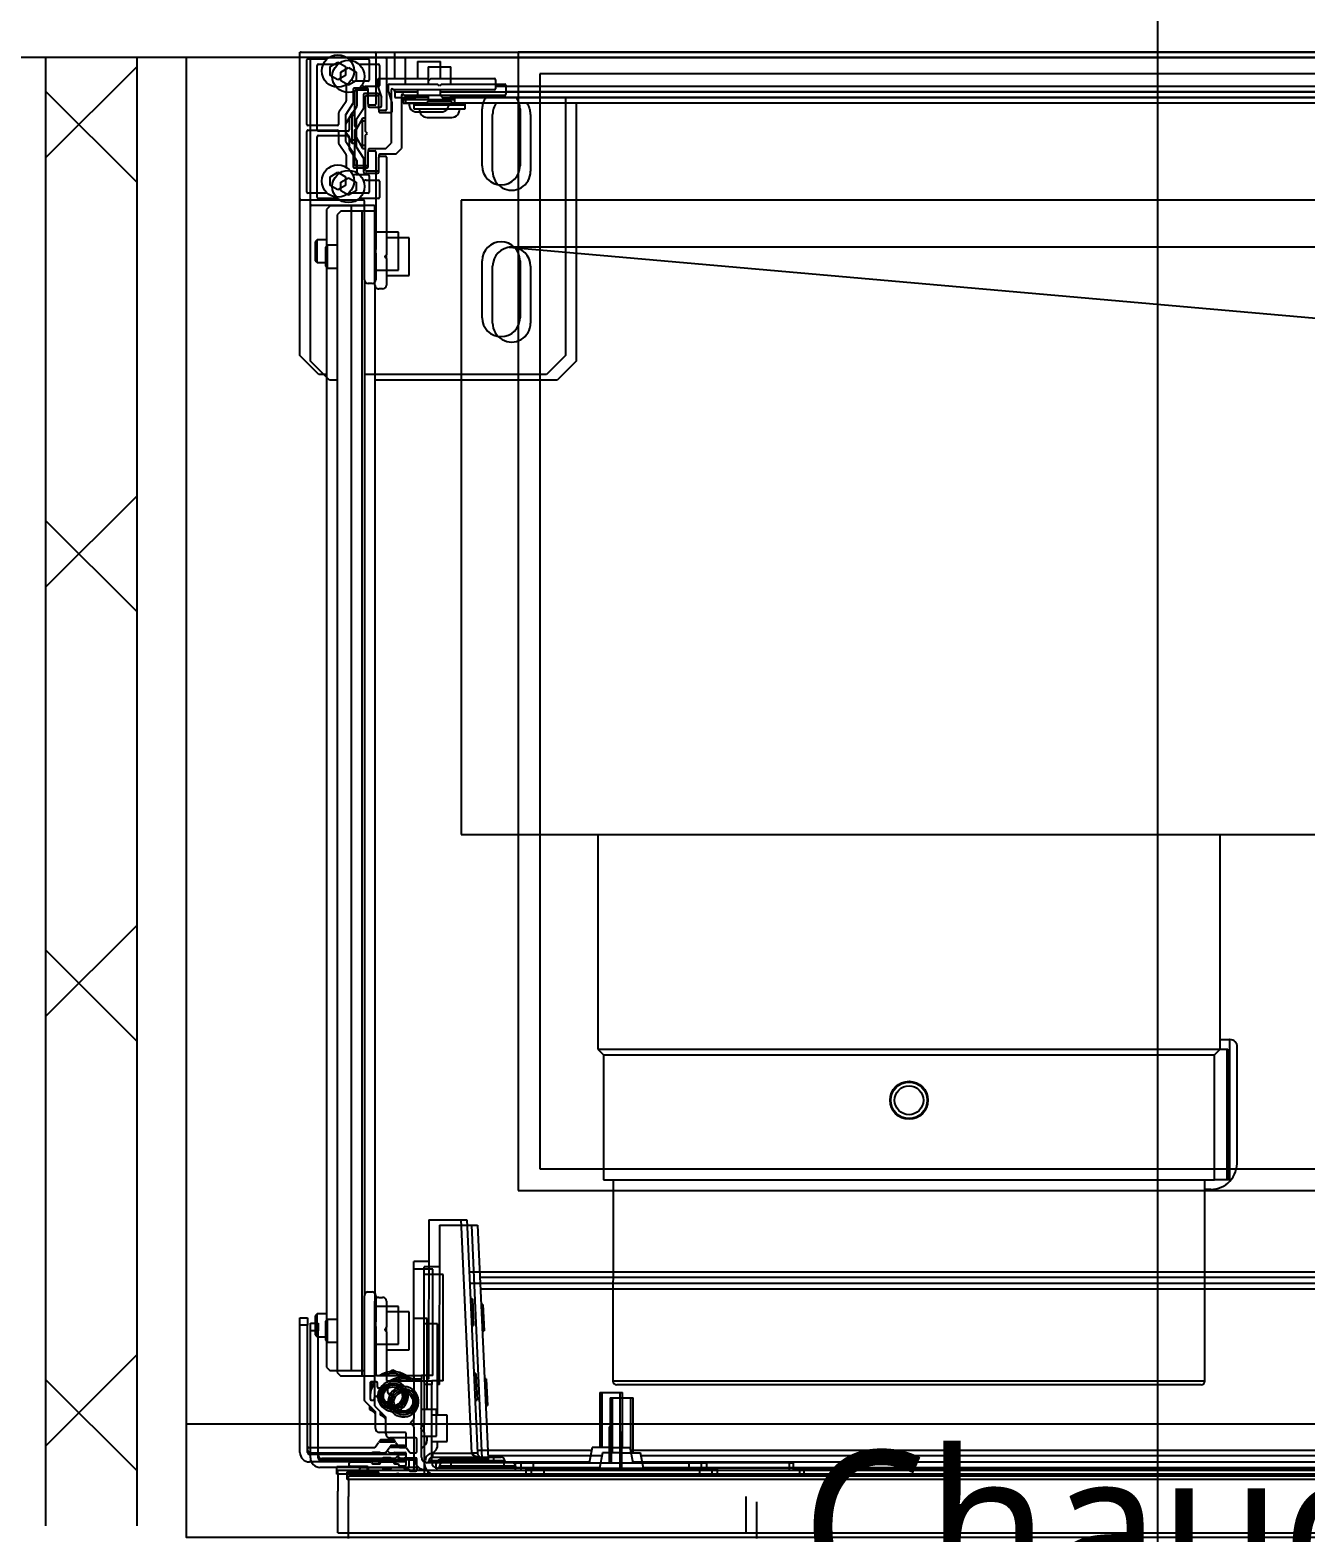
# Model space of a CAD drawing. Header units: millimetres. Extents: x 522027 to 600964, y -380282 to -298602.
# Drawn here: x 567288.4 to 567624.6, y -345042.5 to -344646.5 of the extents above; entities that cross this region are included whole.
import ezdxf

# ---------------------------------------------------------------- set-up
doc = ezdxf.new("R2010")
doc.units = ezdxf.units.MM
doc.layers.add('prlm-CHAUFF', color=4, linetype='Continuous')
doc.layers.add('prlm-MOD', color=64, linetype='Continuous')
doc.layers.add('prlm-VMC', color=82, linetype='Continuous', lineweight=25)
doc.styles.add('prlm-chauff', font='trebucbi.ttf', dxfattribs={"height": 18})

# ---------------------------------------------------------------- blocks, each defined once
blk = doc.blocks.new('C 90.MTI900_Alu_390')
at = {"layer": 'prlm-MOD', "color": 1, "linetype": 'Continuous'}
for p, q in [((-4.475, 0), (-4.472, 0)), ((-4.475, -0.003), (-4.475, 0)), ((-4.472, 0), (-4.278, 0)), ((-4.278, 0), (-4.225, 0)), ((-4.225, 0), (4.225, 0)), ((-4.225, -0.07), (-4.225, 0)), ((-4.475, -0.387), (-4.475, -0.003)), ((-4.457, -0.191), (-4.457, -0.021)), ((-4.454, -0.018), (-4.4033, -0.018)), ((-4.395, -0.0385), (-4.375, -0.0269)), ((-4.395, -0.0615), (-4.395, -0.0385)), ((-4.375, -0.0269), (-4.355, -0.0385)), ((-4.355, -0.0385), (-4.355, -0.0615)), ((-4.3467, -0.018), (-4.296, -0.018)), ((-4.293, -0.021), (-4.293, -0.074)), ((-4.275, -0.003), (-4.275, -0.137)), ((-4.165, -0.025), (-4.105, -0.025)), ((-4.165, -0.025), (-4.165, -0.07)), ((-4.105, -0.07), (-4.105, -0.025)), ((-4.375, -0.0731), (-4.395, -0.0615)), ((-4.355, -0.0615), (-4.375, -0.0731)), ((-4.296, -0.077), (-4.3306, -0.077)), ((-4.27, -0.073), (-4.27, -0.0895)), ((-4.267, -0.07), (-4.14, -0.07)), ((-4.135, -0.075), (-4.14, -0.07)), ((-4.13, -0.07), (-4.135, -0.075)), ((-4.13, -0.07), (-3.963, -0.07)), ((-3.96, -0.073), (-3.96, -0.097)), ((-4.353, -0.0864), (-4.353, -0.1286)), ((-4.335, -0.098), (-4.335, -0.1341)), ((-4.298, -0.095), (-4.332, -0.095)), ((-4.33, -0.195), (-4.33, -0.103)), ((-4.327, -0.1), (-4.298, -0.1)), ((-4.295, -0.137), (-4.295, -0.098)), ((-4.2698, -0.0905), (-4.2602, -0.1195)), ((-4.235, -0.1), (-4.235, -0.24)), ((-3.963, -0.1), (-4.229, -0.1)), ((-4.225, -0.105), (-4.225, -0.1)), ((-4.225, -0.105), (-4.165, -0.105)), ((-4.225, -0.105), (-4.225, -0.12)), ((-4.165, -0.115), (-4.175, -0.125)), ((-4.165, -0.1), (-4.165, -0.115)), ((-4.105, -0.115), (-4.165, -0.115)), ((-4.105, -0.115), (-4.105, -0.1)), ((-4.105, -0.105), (4.105, -0.105)), ((-4.095, -0.125), (-4.105, -0.115)), ((-3.96, -0.09), (3.96, -0.09)), ((-4.3535, -0.1303), (-4.3725, -0.1588)), ((-4.3355, -0.1358), (-4.3545, -0.1642)), ((-4.295, -0.137), (-4.295, -0.142)), ((-4.278, -0.14), (-4.292, -0.14)), ((-4.292, -0.145), (-4.263, -0.145)), ((-4.26, -0.142), (-4.26, -0.1205)), ((-4.225, -0.12), (-4.17, -0.12)), ((-4.203, -0.12), (-4.203, -0.125)), ((-4.203, -0.125), (-4.067, -0.125)), ((-4.203, -0.125), (-4.203, -0.135)), ((-4.203, -0.135), (-4.067, -0.135)), ((-4.1675, -0.158), (-4.1025, -0.158)), ((-4.1, -0.12), (4.1, -0.12)), ((-4.067, -0.125), (-4.067, -0.12)), ((-4.067, -0.135), (-4.067, -0.125)), ((-3.995, -0.3), (-3.995, -0.15)), ((-3.895, -0.15), (-3.895, -0.3)), ((-3.775, -0.12), (-3.775, -0.8)), ((-4.376, -0.194), (-4.454, -0.194)), ((-4.373, -0.1605), (-4.373, -0.191)), ((-4.3377, -0.16), (-4.355, -0.19)), ((-4.355, -0.1659), (-4.355, -0.2341)), ((-4.33, -0.1677), (-4.3421, -0.1677)), ((-4.3377, -0.24), (-4.3377, -0.16)), ((-4.33, -0.16), (-4.3377, -0.16)), ((-4.325, -0.2), (-4.33, -0.195)), ((-4.457, -0.369), (-4.457, -0.209)), ((-4.454, -0.206), (-4.376, -0.206)), ((-4.373, -0.209), (-4.373, -0.2404)), ((-4.355, -0.21), (-4.3377, -0.24)), ((-4.3545, -0.2358), (-4.335, -0.265)), ((-4.33, -0.2323), (-4.3421, -0.2323)), ((-4.33, -0.205), (-4.325, -0.2)), ((-4.33, -0.297), (-4.33, -0.205)), ((-4.373, -0.2404), (-4.3535, -0.2697)), ((-4.353, -0.2714), (-4.353, -0.3036)), ((-4.3377, -0.24), (-4.33, -0.24)), ((-4.335, -0.265), (-4.335, -0.302)), ((-4.295, -0.258), (-4.295, -0.263)), ((-4.295, -0.302), (-4.295, -0.263)), ((-4.25, -0.255), (-4.292, -0.255)), ((-4.292, -0.26), (-4.278, -0.26)), ((-4.275, -0.263), (-4.275, -0.52)), ((-4.25, -0.255), (-4.235, -0.24)), ((-4.332, -0.305), (-4.298, -0.305)), ((-4.298, -0.3), (-4.327, -0.3)), ((-4.395, -0.3285), (-4.375, -0.3169)), ((-4.395, -0.3515), (-4.395, -0.3285)), ((-4.375, -0.3631), (-4.395, -0.3515)), ((-4.375, -0.3169), (-4.355, -0.3285)), ((-4.355, -0.3515), (-4.375, -0.3631)), ((-4.355, -0.3285), (-4.355, -0.3515)), ((-4.328, -0.323), (-4.296, -0.323)), ((-4.293, -0.326), (-4.293, -0.369)), ((-4.475, -0.8), (-4.475, -0.387)), ((-4.308, -0.39), (-4.472, -0.39)), ((-4.4033, -0.372), (-4.454, -0.372)), ((-4.296, -0.372), (-4.3467, -0.372)), ((-4.305, -0.6), (-4.305, -0.393)), ((-4.395, -0.405), (-4.405, -0.415)), ((-4.405, -0.415), (-4.405, -3.465)), ((-4.34, -0.405), (-4.395, -0.405)), ((-4.305, -0.405), (-4.34, -0.405)), ((-4.34, -0.405), (-4.34, -3.475)), ((-4.215, -0.475), (-4.275, -0.475)), ((-4.215, -0.575), (-4.215, -0.475)), ((-4.43, -0.495), (-4.435, -0.5)), ((-4.435, -0.5), (-4.435, -0.55)), ((-4.43, -0.555), (-4.43, -0.495)), ((-4.405, -0.495), (-4.43, -0.495)), ((-4.435, -0.55), (-4.43, -0.555)), ((-4.275, -0.52), (-4.2779, -0.5229)), ((-4.2779, -0.5271), (-4.275, -0.53)), ((-4.275, -0.53), (-4.275, -0.52)), ((-4.275, -0.53), (-4.275, -0.6)), ((-3.995, -0.7), (-3.995, -0.55)), ((-3.895, -0.55), (-3.895, -0.7)), ((-4.43, -0.555), (-4.405, -0.555)), ((-4.275, -0.575), (-4.215, -0.575)), ((-4.305, -0.6), (-4.305, -3.277)), ((-4.285, -0.61), (-4.295, -0.61)), ((-4.425, -0.85), (-4.475, -0.8)), ((-3.775, -0.8), (-3.825, -0.85)), ((-4.405, -0.85), (-4.425, -0.85)), ((-3.825, -0.85), (-4.305, -0.85)), ((-4.1351, -3.077), (-4.136, -3.497)), ((-4.1351, -3.077), (-4.05, -3.077)), ((-4.0221, -3.692), (-4.05, -3.077)), ((-4.05, -3.077), (-4.035, -3.077)), ((-4.035, -3.077), (-4.0071, -3.6913)), ((-4.175, -3.207), (-4.175, -3.187)), ((-4.1353, -3.187), (-4.175, -3.187)), ((-4.175, -3.337), (-4.175, -3.207)), ((-4.125, -3.207), (-4.175, -3.207)), ((-4.125, -3.487), (-4.125, -3.207)), ((-0.2775, -3.215), (-4.0287, -3.215)), ((-0.2775, -3.245), (-4.0274, -3.245)), ((-4.305, -3.5528), (-4.305, -3.277)), ((-4.295, -3.267), (-4.285, -3.267)), ((-4.275, -3.277), (-4.275, -3.3458)), ((-4.0205, -3.2854), (-4.0255, -3.2857)), ((-4.0205, -3.2854), (-4.0173, -3.3556)), ((-4.43, -3.325), (-4.435, -3.33)), ((-4.43, -3.385), (-4.43, -3.325)), ((-4.405, -3.325), (-4.43, -3.325)), ((-4.215, -3.305), (-4.275, -3.305)), ((-4.215, -3.405), (-4.215, -3.305)), ((-4.475, -3.355), (-4.475, -3.335)), ((-4.475, -3.335), (-4.455, -3.335)), ((-4.475, -3.69), (-4.475, -3.355)), ((-4.455, -3.355), (-4.475, -3.355)), ((-4.455, -3.335), (-4.455, -3.355)), ((-4.455, -3.69), (-4.455, -3.355)), ((-4.435, -3.33), (-4.435, -3.38)), ((-4.2759, -3.3479), (-4.2779, -3.3499)), ((-4.2779, -3.3541), (-4.2759, -3.3561)), ((-4.275, -3.3582), (-4.275, -3.3458)), ((-4.275, -3.3582), (-4.275, -3.484)), ((-4.175, -3.487), (-4.175, -3.337)), ((-4.14, -3.337), (-4.175, -3.337)), ((-4.14, -3.487), (-4.14, -3.337)), ((-4.0223, -3.3558), (-4.0173, -3.3556)), ((-4.435, -3.38), (-4.43, -3.385)), ((-4.43, -3.385), (-4.405, -3.385)), ((-4.275, -3.405), (-4.215, -3.405)), ((-4.405, -3.465), (-4.395, -3.475)), ((-4.34, -3.475), (-4.395, -3.475)), ((-4.305, -3.475), (-4.34, -3.475)), ((-4.24, -3.4778), (-4.23, -3.472)), ((-4.23, -3.472), (-4.22, -3.4778)), ((-4.0116, -3.4816), (-4.0166, -3.4819)), ((-4.0116, -3.4816), (-4.0084, -3.5518)), ((-4.29, -3.5066), (-4.2854, -3.504)), ((-4.29, -3.507), (-4.29, -3.549)), ((-4.274, -3.504), (-4.287, -3.504)), ((-4.272, -3.487), (-4.178, -3.487)), ((-4.271, -3.518), (-4.271, -3.507)), ((-4.2657, -3.521), (-4.268, -3.521)), ((-4.195, -3.5614), (-4.195, -3.5226)), ((-4.175, -3.49), (-4.175, -3.487)), ((-4.175, -3.487), (-4.155, -3.487)), ((-4.175, -3.49), (-4.175, -3.6008)), ((-4.155, -3.497), (-4.175, -3.497)), ((-4.14, -3.487), (-4.155, -3.487)), ((-4.155, -3.487), (-4.155, -3.497)), ((-4.155, -3.702), (-4.155, -3.497)), ((-4.125, -3.487), (-4.14, -3.487)), ((-4.14, -3.577), (-4.14, -3.487)), ((-4.136, -3.497), (-4.14, -3.4972)), ((-4.2769, -3.5821), (-4.3041, -3.5549)), ((-4.287, -3.552), (-4.282, -3.552)), ((-4.279, -3.549), (-4.279, -3.545)), ((-4.276, -3.542), (-4.2729, -3.542)), ((-4.0134, -3.552), (-4.0084, -3.5518)), ((-3.685, -3.532), (-3.625, -3.532)), ((-3.685, -3.532), (-3.685, -3.677)), ((-3.6789, -3.677), (-3.6789, -3.532)), ((-3.6311, -3.677), (-3.6311, -3.532)), ((-3.625, -3.677), (-3.625, -3.532)), ((-4.2906, -3.577), (-4.2906, -3.5684)), ((-4.2806, -3.5828), (-4.2906, -3.577)), ((-4.276, -3.627), (-4.276, -3.5842)), ((-4.1759, -3.6029), (-4.1829, -3.6099)), ((-4.175, -3.6232), (-4.175, -3.6008)), ((-4.115, -3.577), (-4.155, -3.577)), ((-4.115, -3.647), (-4.115, -3.577)), ((-4.198, -3.637), (-4.266, -3.637)), ((-4.195, -3.674), (-4.195, -3.64)), ((-4.1829, -3.6141), (-4.1759, -3.6211)), ((-4.175, -3.6232), (-4.175, -3.734)), ((-3.66, -3.6225), (-3.655, -3.6225)), ((-3.66, -3.6225), (-3.66, -3.6361)), ((-3.66, -3.6361), (-3.655, -3.6361)), ((-3.66, -3.6361), (-3.66, -3.717)), ((-3.655, -3.6225), (-3.655, -3.6361)), ((-3.655, -3.6361), (-3.655, -3.717)), ((-4.455, -3.682), (-4.455, -3.68)), ((-4.452, -3.677), (-4.2791, -3.677)), ((-4.2766, -3.6757), (-4.2679, -3.6633)), ((-4.2654, -3.662), (-4.2246, -3.662)), ((-4.263, -3.657), (-4.265, -3.659)), ((-4.225, -3.659), (-4.265, -3.659)), ((-4.265, -3.659), (-4.265, -3.662)), ((-4.227, -3.657), (-4.263, -3.657)), ((-4.2607, -3.657), (-4.2607, -3.662)), ((-4.2293, -3.657), (-4.2293, -3.662)), ((-4.225, -3.659), (-4.227, -3.657)), ((-4.225, -3.662), (-4.225, -3.659)), ((-4.2221, -3.6633), (-4.2134, -3.6757)), ((-4.2109, -3.677), (-4.198, -3.677)), ((-4.155, -3.647), (-4.115, -3.647)), ((-4.14, -3.6567), (-4.14, -3.647)), ((-3.705, -3.677), (-3.713, -3.717)), ((-3.66, -3.677), (-3.705, -3.677)), ((-3.655, -3.677), (-3.605, -3.677)), ((-3.597, -3.717), (-3.605, -3.677)), ((-4.215, -3.695), (-4.45, -3.695)), ((-4.215, -3.715), (-4.45, -3.715)), ((-4.2855, -3.692), (-4.445, -3.692)), ((-4.345, -3.724), (-4.345, -3.718)), ((-4.342, -3.715), (-4.2885, -3.715)), ((-4.2653, -3.69), (-4.2827, -3.69)), ((-4.2826, -3.72), (-4.2654, -3.72)), ((-4.2651, -3.7161), (-4.269, -3.72)), ((-4.2618, -3.7161), (-4.2651, -3.7161)), ((-4.265, -3.69), (-4.265, -3.695)), ((-4.2521, -3.692), (-4.2625, -3.692)), ((-4.2607, -3.69), (-4.2607, -3.695)), ((-4.2595, -3.715), (-4.231, -3.715)), ((-4.2471, -3.6871), (-4.2521, -3.692)), ((-4.2379, -3.692), (-4.2429, -3.6871)), ((-4.228, -3.692), (-4.2379, -3.692)), ((-4.2293, -3.69), (-4.2293, -3.695)), ((-4.2249, -3.7161), (-4.2287, -3.7161)), ((-4.2252, -3.69), (-4.198, -3.69)), ((-4.2251, -3.72), (-4.215, -3.72)), ((-4.225, -3.695), (-4.225, -3.69)), ((-4.221, -3.72), (-4.2249, -3.7161)), ((-4.215, -3.715), (-4.215, -3.695)), ((-4.215, -3.695), (-4.195, -3.695)), ((-4.195, -3.715), (-4.215, -3.715)), ((-4.215, -3.72), (-4.215, -3.722)), ((-4.195, -3.722), (-4.195, -3.693)), ((-3.9067, -3.717), (-4.14, -3.717)), ((-4.135, -3.717), (-4.135, -3.712)), ((-4.105, -3.712), (-4.135, -3.712)), ((-4.125, -3.692), (-4.0221, -3.692)), ((-4.125, -3.702), (-4.125, -3.692)), ((-4.125, -3.702), (-4.105, -3.702)), ((-4.105, -3.702), (-3.965, -3.702)), ((-4.105, -3.702), (-4.105, -3.712)), ((-4.105, -3.712), (-4.105, -3.717)), ((-3.965, -3.712), (-4.105, -3.712)), ((-4.0071, -3.6913), (-4.0221, -3.692)), ((-4.022, -3.6925), (-4.0221, -3.692)), ((-3.7066, -3.685), (-4.0074, -3.685)), ((-4.0071, -3.6913), (-4.007, -3.6925)), ((-3.965, -3.702), (-3.945, -3.702)), ((-3.965, -3.702), (-3.965, -3.712)), ((-3.965, -3.717), (-3.965, -3.712)), ((-3.935, -3.712), (-3.965, -3.712)), ((-3.935, -3.712), (-3.935, -3.717)), ((-3.935, -3.715), (-3.7126, -3.715)), ((-3.9067, -3.737), (-3.9067, -3.717)), ((-3.9067, -3.717), (-3.8932, -3.717)), ((-3.8932, -3.717), (-3.86, -3.717)), ((-3.8932, -3.717), (-3.8932, -3.737)), ((-3.86, -3.717), (-3.45, -3.717)), ((-3.86, -3.717), (-3.86, -3.737)), ((-0.26, -3.685), (-3.6034, -3.685)), ((-3.5974, -3.715), (-0.25, -3.715)), ((-3.45, -3.717), (-3.45, -3.737)), ((-3.45, -3.717), (-3.4168, -3.717)), ((-3.4168, -3.737), (-3.4168, -3.717)), ((-3.4168, -3.717), (-3.4033, -3.717)), ((-3.185, -3.717), (-3.4033, -3.717)), ((-3.4033, -3.717), (-3.4033, -3.737)), ((-3.185, -3.717), (-3.175, -3.717)), ((-3.185, -3.737), (-3.185, -3.717)), ((-3.175, -3.717), (-3.175, -3.737)), ((-4.378, -3.747), (-4.378, -3.727)), ((-4.378, -3.727), (-4.298, -3.727)), ((-4.375, -3.747), (-4.378, -3.747)), ((-4.375, -3.737), (4.375, -3.737)), ((-4.375, -3.747), (-4.375, -3.737)), ((4.375, -3.747), (-4.375, -3.747)), ((-4.375, -3.747), (-4.375, -3.792)), ((-4.298, -3.727), (-4.342, -3.727)), ((-4.298, -3.727), (-4.298, -3.737)), ((-4.295, -3.734), (-4.295, -3.73)), ((-4.2471, -3.7321), (-4.2521, -3.737)), ((-4.2414, -3.7335), (-4.2486, -3.7335)), ((-4.2379, -3.737), (-4.2429, -3.7321)), ((-4.212, -3.725), (-4.198, -3.725)), ((-4.175, -3.737), (-4.175, -3.734)), ((-4.165, -3.737), (-4.165, -3.7265)), ((-3.175, -3.735), (-0.2433, -3.735)), ((-4.375, -3.902), (-4.375, -3.792))]:
    blk.add_line(p, q, dxfattribs=at)
at = {"layer": 'prlm-MOD', "color": 1, "ltscale": 50}
blk.add_lwpolyline([(-3.3, -3.8058), (-3.3, -3.902)], dxfattribs=at)
at = {"layer": 'prlm-MOD', "color": 1, "linetype": 'Continuous'}
for centre, radius in [((-4.375, -0.05), 0.0425), ((-4.375, -0.34), 0.0425), ((-4.23, -3.542), 0.035), ((-4.23, -3.542), 0.03), ((-4.23, -3.542), 0.025)]:
    blk.add_circle(centre, radius, dxfattribs=at)
for centre, radius, start, end in [((-4.472, -0.003), 0.003, 90, 180), ((-4.278, -0.003), 0.003, 0, 90), ((-4.454, -0.021), 0.003, 90, 180), ((-4.4033, -0.021), 0.003, 84.5182, 90), ((-4.3467, -0.021), 0.003, 90, 95.4817), ((-4.296, -0.021), 0.003, 0, 90), ((-4.3306, -0.067), 0.01, 213.6525, 270), ((-4.296, -0.074), 0.003, 270, 0), ((-4.267, -0.073), 0.003, 90, 180), ((-3.963, -0.073), 0.003, 0, 90), ((-4.332, -0.098), 0.003, 90, 180), ((-4.327, -0.103), 0.003, 90, 180), ((-4.298, -0.098), 0.003, 0, 90), ((-4.298, -0.103), 0.003, 0, 90), ((-4.267, -0.0895), 0.003, 180, 198.4349), ((-4.232, -0.1), 0.003, 0, 180), ((-3.963, -0.097), 0.003, 270, 0), ((-4.356, -0.1286), 0.003, 326.3099, 0), ((-4.338, -0.1341), 0.003, 326.3099, 0), ((-4.292, -0.137), 0.003, 180, 270), ((-4.292, -0.142), 0.003, 180, 270), ((-4.278, -0.137), 0.003, 270, 0), ((-4.263, -0.142), 0.003, 270, 0), ((-4.263, -0.1205), 0.003, 0, 18.4349), ((-4.1675, -0.138), 0.02, 171.3731, 270), ((-4.1675, -0.133), 0.02, 185.7392, 187.1808), ((-4.1025, -0.138), 0.02, 270, 8.6269), ((-4.1025, -0.133), 0.02, 352.8192, 354.2608), ((-3.945, -0.15), 0.05, 143.1301, 180), ((-3.945, -0.15), 0.05, 0, 36.8699), ((-4.454, -0.191), 0.003, 180, 270), ((-4.376, -0.191), 0.003, 270, 0), ((-4.37, -0.1605), 0.003, 146.3099, 180), ((-4.352, -0.1659), 0.003, 146.3099, 180), ((-4.454, -0.209), 0.003, 90, 180), ((-4.376, -0.209), 0.003, 0, 90), ((-4.352, -0.2341), 0.003, 180, 213.6901), ((-4.356, -0.2714), 0.003, 0, 33.6901), ((-4.292, -0.258), 0.003, 90, 180), ((-4.292, -0.263), 0.003, 90, 180), ((-4.278, -0.263), 0.003, 0, 90), ((-4.332, -0.302), 0.003, 180, 270), ((-4.327, -0.297), 0.003, 180, 270), ((-4.298, -0.297), 0.003, 270, 0), ((-4.298, -0.302), 0.003, 270, 0), ((-3.945, -0.3), 0.05, 180, 0), ((-4.328, -0.333), 0.01, 90, 133.851), ((-4.296, -0.326), 0.003, 0, 90), ((-4.472, -0.387), 0.003, 180, 270), ((-4.454, -0.369), 0.003, 180, 270), ((-4.4033, -0.369), 0.003, 270, 275.4818), ((-4.3467, -0.369), 0.003, 264.5182, 270), ((-4.308, -0.393), 0.003, 0, 90), ((-4.296, -0.369), 0.003, 270, 0), ((-3.945, -0.55), 0.05, 0, 180), ((-4.2758, -0.525), 0.003, 135, 225), ((-4.295, -0.6), 0.01, 180, 270), ((-4.285, -0.6), 0.01, 270, 0), ((-3.945, -0.7), 0.05, 180, 0), ((-4.295, -3.277), 0.01, 90, 180), ((-4.285, -3.277), 0.01, 0, 90), ((-4.2758, -3.352), 0.003, 135, 225), ((-4.278, -3.3458), 0.003, 315, 0), ((-4.278, -3.3582), 0.003, 0, 45), ((-4.272, -3.484), 0.003, 180, 270), ((-4.23, -3.542), 0.065, 57.7958, 122.2042), ((-4.23, -3.542), 0.06, 66.4435, 113.5565), ((-4.287, -3.507), 0.003, 90, 180), ((-4.23, -3.542), 0.06, 140.7035, 188.509), ((-4.23, -3.542), 0.065, 144.2242, 157.3801), ((-4.274, -3.507), 0.003, 0, 90), ((-4.268, -3.518), 0.003, 180, 270), ((-4.23, -3.542), 0.04, 146.0728, 184.0006), ((-4.23, -3.542), 0.04, 184.0006, 146.0728), ((-4.2657, -3.518), 0.003, 270, 326.0728), ((-4.178, -3.49), 0.003, 0, 90), ((-4.302, -3.5528), 0.003, 180, 225), ((-4.287, -3.549), 0.003, 180, 270), ((-4.282, -3.549), 0.003, 270, 0), ((-4.276, -3.545), 0.003, 90, 180), ((-4.2729, -3.545), 0.003, 4.0006, 90), ((-4.23, -3.542), 0.065, 206.162, 224.9525), ((-4.279, -3.5842), 0.003, 0, 45), ((-4.178, -3.6008), 0.003, 315, 0), ((-4.266, -3.627), 0.01, 180, 270), ((-4.198, -3.64), 0.003, 0, 90), ((-4.1808, -3.612), 0.003, 135, 225), ((-4.178, -3.6232), 0.003, 0, 45), ((-4.452, -3.68), 0.003, 90, 180), ((-4.445, -3.682), 0.01, 180, 270), ((-4.2791, -3.674), 0.003, 270, 325.008), ((-4.2654, -3.665), 0.003, 90, 145.008), ((-4.2246, -3.665), 0.003, 34.992, 90), ((-4.2109, -3.674), 0.003, 214.992, 270), ((-4.198, -3.674), 0.003, 270, 0), ((-4.1151, -3.7104), 0.05, 129.8841, 142.9139), ((-4.16, -3.6567), 0.02, 309.8841, 0), ((-4.45, -3.69), 0.025, 180, 270), ((-4.45, -3.69), 0.005, 180, 270), ((-4.342, -3.718), 0.003, 90, 180), ((-4.2885, -3.718), 0.003, 9.5941, 90), ((-4.2827, -3.693), 0.003, 90, 160.5288), ((-4.2826, -3.717), 0.003, 189.5941, 270), ((-4.2654, -3.717), 0.003, 270, 350.4059), ((-4.2653, -3.693), 0.003, 19.4712, 90), ((-4.275, -3.715), 0.01, 353.9388, 0), ((-4.2595, -3.718), 0.003, 90, 170.4059), ((-4.245, -3.6892), 0.003, 45, 135), ((-4.231, -3.718), 0.003, 9.5941, 90), ((-4.2252, -3.693), 0.003, 90, 160.5288), ((-4.2251, -3.717), 0.003, 189.5941, 270), ((-4.215, -3.715), 0.01, 180, 186.0612), ((-4.212, -3.722), 0.003, 180, 270), ((-4.198, -3.693), 0.003, 0, 90), ((-4.198, -3.722), 0.003, 270, 0), ((-4.14, -3.702), 0.035, 180, 270), ((-4.14, -3.702), 0.015, 180, 270), ((-4.125, -3.712), 0.02, 90, 192.412), ((-4.125, -3.712), 0.01, 90, 180), ((-3.997, -3.692), 0.01, 182.6026, 270), ((-3.945, -3.712), 0.01, 0, 90), ((-4.342, -3.724), 0.003, 180, 270), ((-4.298, -3.73), 0.003, 0, 90), ((-4.292, -3.734), 0.003, 180, 270), ((-4.245, -3.7342), 0.003, 45, 135), ((-4.178, -3.734), 0.003, 270, 0)]:
    blk.add_arc(centre, radius, start, end, dxfattribs=at)
for centre, major_axis, ratio, start_param, end_param in [((-4.022, -3.6931), (0.015, 0.0007), 0.045361, 0, 1.568734), ((-3.997, -3.692), (0.025, 0), 0.4, 3.187016, 4.712389)]:
    blk.add_ellipse(centre, major_axis=major_axis, ratio=ratio, start_param=start_param, end_param=end_param, dxfattribs=at)

msp = doc.modelspace()

# ---------------------------------------------------------------- hatches: boundary and pattern name
h = msp.add_hatch()
h.set_pattern_fill('02_ISOLANT', color=256, scale=10, angle=90, style=0, pattern_type=2)
h.set_pattern_definition([(134.999993, (505019.33, 142779.7), (-56.568549, -56.568536), []), (224.999993, (505019.33, 142779.7), (-56.568536, 56.568549), [])])
h.paths.add_polyline_path([(567292.59, -345040.58), (567316.59, -345040.58), (567316.59, -344653.71), (567292.59, -344653.71)])

# ---------------------------------------------------------------- linework, layer by layer
for p, q in [((568279.59, -344653.71), (567279.59, -344653.71)), ((568279.59, -344653.71), (567279.59, -344653.71)), ((567292.59, -345040.58), (567292.59, -344653.71)), ((567292.59, -345040.58), (567292.59, -344653.71)), ((567316.59, -345040.58), (567316.59, -344653.71)), ((567316.59, -345040.58), (567316.59, -344653.71)), ((567329.59, -345040.58), (567329.59, -344653.71))]:
    msp.add_line(p, q)
at = {"flags": 128}
for points in [[(568209.59, -344936.44), (568209.59, -344703.71), (567414.63, -344703.71), (568136.59, -344767.18)], [(567329.59, -345013.71), (568229.59, -345013.71), (568229.59, -345043.71), (567329.59, -345043.71)]]:
    msp.add_lwpolyline(points, close=True, dxfattribs=at)
at = {"layer": 'prlm-CHAUFF', "ltscale": 50}
for p, q in [((567807.03, -344652.28), (567417.03, -344652.28)), ((567417.03, -344652.28), (567417.03, -344952.28)), ((567801.32, -344657.99), (567422.74, -344657.99)), ((567422.74, -344657.99), (567422.74, -344946.57)), ((568212.03, -344691.29), (567402.03, -344691.28)), ((567402.03, -344691.28), (567402.03, -344858.48)), ((567402.03, -344858.48), (568212.03, -344858.49)), ((567438.03, -344858.48), (567438.03, -344914.98)), ((567602.03, -344914.98), (567602.03, -344858.48)), ((567602.03, -344912.48), (567604.53, -344912.48)), ((567604.58, -344949.48), (567604.58, -344912.48)), ((567438.03, -344914.98), (567602.03, -344914.98)), ((567438.03, -344914.98), (567439.53, -344916.48)), ((567439.53, -344916.48), (567600.53, -344916.48)), ((567439.53, -344916.48), (567439.53, -344949.48)), ((567600.53, -344916.48), (567602.03, -344914.98)), ((567600.53, -344949.48), (567600.53, -344916.48)), ((567602.03, -344914.98), (567603.83, -344914.98)), ((567603.83, -344949.48), (567603.83, -344914.98)), ((567603.83, -344914.98), (567604.03, -344914.98)), ((567604.03, -344949.48), (567604.03, -344914.98)), ((567606.53, -344944.44), (567606.53, -344914.48)), ((567603.83, -344924.21), (567604.03, -344924.21)), ((567604.03, -344925.21), (567603.83, -344925.21)), ((567603.83, -344925.71), (567604.03, -344925.71)), ((567604.03, -344929.21), (567603.83, -344929.21)), ((567603.83, -344932.98), (567604.03, -344932.98)), ((567604.03, -344936.48), (567603.83, -344936.48)), ((567422.74, -344946.57), (567801.31, -344946.57)), ((567417.03, -344952.28), (567807.03, -344952.28)), ((567439.53, -344949.48), (567600.53, -344949.48)), ((567442.03, -344949.48), (567442.02, -345002.48)), ((567598.02, -345002.48), (567598.03, -344949.48)), ((567599.53, -344951.98), (567598.03, -344951.98)), ((567604.58, -344949.48), (567600.53, -344949.48)), ((567598.02, -345002.48), (567442.02, -345002.48)), ((567597.02, -345003.48), (567443.02, -345003.48))]:
    msp.add_line(p, q, dxfattribs=at)
for radius in [5, 4.8, 3.8]:
    msp.add_circle((567520.03, -344928.48), radius, dxfattribs=at)
for centre, radius, start, end in [((567604.53, -344914.48), 2, 88.3228, 89.9989), ((567604.53, -344914.48), 2, 359.9989, 88.3228), ((567598.77, -344944.68), 7.76, 318.5237, 1.7664), ((567599.53, -344944.98), 7, 269.9989, 316.272), ((567443.02, -345002.48), 1, 179.9989, 269.9989), ((567597.02, -345002.48), 1, 269.9989, 359.9989)]:
    msp.add_arc(centre, radius, start, end, dxfattribs=at)
for centre, major_axis, ratio, start_param, end_param in [((567591.53, -344938.31), (12.5, 0), 0.146694, 0, 0.179125), ((567599.53, -344938.31), (4.5, 0), 0.974723, 5.983927, 6.283185), ((567599.53, -344941.87), (4.5, 0), 0.974723, 5.983927, 6.283185)]:
    msp.add_ellipse(centre, major_axis=major_axis, ratio=ratio, start_param=start_param, end_param=end_param, dxfattribs=at)
msp.add_open_spline([(567603.84, -344946.19), (567603.88, -344946.06), (567603.91, -344945.94), (567604, -344945.52), (567604.03, -344945.22), (567604.03, -344944.93)], degree=3, knots=[0.8185803, 0.8185803, 0.8185803, 0.8185803, 0.875, 0.875, 1, 1, 1, 1], dxfattribs=at)
at = {"layer": 'prlm-MOD'}
for p, q in [((567359.53, -344652.28), (567359.83, -344652.28)), ((567359.53, -344652.58), (567359.53, -344652.28)), ((567359.83, -344652.28), (567379.23, -344652.28)), ((567379.23, -344652.28), (567384.53, -344652.28)), ((567384.53, -344652.28), (568229.53, -344652.28)), ((567384.53, -344659.28), (567384.53, -344652.28)), ((567359.53, -344690.98), (567359.53, -344652.58)), ((567361.33, -344671.38), (567361.33, -344654.38)), ((567361.63, -344654.08), (567366.7, -344654.08)), ((567367.53, -344656.13), (567369.53, -344654.97)), ((567367.53, -344658.44), (567367.53, -344656.13)), ((567369.53, -344654.97), (567371.53, -344656.13)), ((567371.53, -344656.13), (567371.53, -344658.44)), ((567372.36, -344654.08), (567377.43, -344654.08)), ((567377.73, -344654.38), (567377.73, -344659.68)), ((567379.53, -344652.58), (567379.53, -344665.98)), ((567390.53, -344654.78), (567396.53, -344654.78)), ((567390.53, -344654.78), (567390.53, -344659.28)), ((567396.53, -344659.28), (567396.53, -344654.78)), ((567369.53, -344659.59), (567367.53, -344658.44)), ((567371.53, -344658.44), (567369.53, -344659.59)), ((567377.43, -344659.98), (567373.97, -344659.98)), ((567380.03, -344659.58), (567380.03, -344661.23)), ((567380.33, -344659.28), (567393.03, -344659.28)), ((567393.53, -344659.78), (567393.03, -344659.28)), ((567394.03, -344659.28), (567393.53, -344659.78)), ((567394.03, -344659.28), (567410.73, -344659.28)), ((567411.03, -344659.58), (567411.03, -344661.98)), ((567371.73, -344660.92), (567371.73, -344665.15)), ((567373.53, -344662.08), (567373.53, -344665.69)), ((567377.23, -344661.78), (567373.83, -344661.78)), ((567374.03, -344671.78), (567374.03, -344662.58)), ((567374.33, -344662.28), (567377.23, -344662.28)), ((567377.53, -344665.98), (567377.53, -344662.08)), ((567380.05, -344661.33), (567381.02, -344664.24)), ((567383.53, -344662.28), (567383.53, -344676.28)), ((567410.73, -344662.28), (567384.13, -344662.28)), ((567384.53, -344662.78), (567384.53, -344662.28)), ((567384.53, -344662.78), (567390.53, -344662.78)), ((567384.53, -344662.78), (567384.53, -344664.28)), ((567390.53, -344663.78), (567389.53, -344664.78)), ((567390.53, -344662.28), (567390.53, -344663.78)), ((567396.53, -344663.78), (567390.53, -344663.78)), ((567396.53, -344663.78), (567396.53, -344662.28)), ((567396.53, -344662.78), (568217.53, -344662.78)), ((567397.53, -344664.78), (567396.53, -344663.78)), ((567411.03, -344661.28), (568203.03, -344661.28)), ((567371.68, -344665.31), (567369.78, -344668.16)), ((567373.48, -344665.86), (567371.58, -344668.71)), ((567377.53, -344665.98), (567377.53, -344666.48)), ((567379.23, -344666.28), (567377.83, -344666.28)), ((567377.83, -344666.78), (567380.73, -344666.78)), ((567381.03, -344666.48), (567381.03, -344664.33)), ((567384.53, -344664.28), (567390.03, -344664.28)), ((567386.73, -344664.28), (567386.73, -344664.78)), ((567386.73, -344664.78), (567400.33, -344664.78)), ((567386.73, -344664.78), (567386.73, -344665.78)), ((567386.73, -344665.78), (567400.33, -344665.78)), ((567390.28, -344668.08), (567396.78, -344668.08)), ((567397.03, -344664.28), (568217.03, -344664.28)), ((567400.33, -344664.78), (567400.33, -344664.28)), ((567400.33, -344665.78), (567400.33, -344664.78)), ((567407.53, -344682.28), (567407.53, -344667.28)), ((567417.53, -344667.28), (567417.53, -344682.28)), ((567429.53, -344664.28), (567429.53, -344732.28)), ((567369.43, -344671.68), (567361.63, -344671.68)), ((567369.73, -344668.33), (567369.73, -344671.38)), ((567373.26, -344668.28), (567371.53, -344671.28)), ((567371.53, -344668.87), (567371.53, -344675.69)), ((567374.03, -344669.05), (567372.82, -344669.05)), ((567373.26, -344676.28), (567373.26, -344668.28)), ((567374.03, -344668.28), (567373.26, -344668.28)), ((567374.53, -344672.28), (567374.03, -344671.78)), ((567361.33, -344689.18), (567361.33, -344673.18)), ((567361.63, -344672.88), (567369.43, -344672.88)), ((567369.73, -344673.18), (567369.73, -344676.33)), ((567371.53, -344673.28), (567373.26, -344676.28)), ((567371.58, -344675.86), (567373.53, -344678.78)), ((567374.03, -344675.52), (567372.82, -344675.52)), ((567374.03, -344672.78), (567374.53, -344672.28)), ((567374.03, -344681.98), (567374.03, -344672.78)), ((567369.73, -344676.33), (567371.68, -344679.25)), ((567371.73, -344679.42), (567371.73, -344682.65)), ((567373.26, -344676.28), (567374.03, -344676.28)), ((567373.53, -344678.78), (567373.53, -344682.48)), ((567377.53, -344678.08), (567377.53, -344678.58)), ((567377.53, -344682.48), (567377.53, -344678.58)), ((567382.03, -344677.78), (567377.83, -344677.78)), ((567377.83, -344678.28), (567379.23, -344678.28)), ((567379.53, -344678.58), (567379.53, -344704.28)), ((567382.03, -344677.78), (567383.53, -344676.28)), ((567367.53, -344685.13), (567369.53, -344683.97)), ((567369.53, -344683.97), (567371.53, -344685.13)), ((567373.83, -344682.78), (567377.23, -344682.78)), ((567377.23, -344682.28), (567374.33, -344682.28)), ((567367.53, -344687.44), (567367.53, -344685.13)), ((567369.53, -344688.59), (567367.53, -344687.44)), ((567371.53, -344687.44), (567369.53, -344688.59)), ((567371.53, -344685.13), (567371.53, -344687.44)), ((567374.23, -344684.58), (567377.43, -344684.58)), ((567377.73, -344684.88), (567377.73, -344689.18)), ((567359.53, -344732.28), (567359.53, -344690.98)), ((567376.23, -344691.28), (567359.83, -344691.28)), ((567366.7, -344689.48), (567361.63, -344689.48)), ((567377.43, -344689.48), (567372.36, -344689.48)), ((567376.53, -344712.28), (567376.53, -344691.58)), ((567367.53, -344692.78), (567366.53, -344693.78)), ((567366.53, -344693.78), (567366.53, -344998.78)), ((567373.03, -344692.78), (567367.53, -344692.78)), ((567376.53, -344692.78), (567373.03, -344692.78)), ((567373.03, -344692.78), (567373.03, -344999.78)), ((567385.53, -344699.78), (567379.53, -344699.78)), ((567385.53, -344709.78), (567385.53, -344699.78)), ((567364.03, -344701.78), (567363.53, -344702.28)), ((567363.53, -344702.28), (567363.53, -344707.28)), ((567364.03, -344707.78), (567364.03, -344701.78)), ((567366.53, -344701.78), (567364.03, -344701.78)), ((567363.53, -344707.28), (567364.03, -344707.78)), ((567364.03, -344707.78), (567366.53, -344707.78)), ((567379.53, -344704.28), (567379.24, -344704.57)), ((567379.24, -344704.99), (567379.53, -344705.28)), ((567379.53, -344705.28), (567379.53, -344704.28)), ((567379.53, -344705.28), (567379.53, -344712.28)), ((567407.53, -344722.28), (567407.53, -344707.28)), ((567417.53, -344707.28), (567417.53, -344722.28)), ((567379.53, -344709.78), (567385.53, -344709.78)), ((567376.53, -344712.28), (567376.53, -344979.98)), ((567378.53, -344713.28), (567377.53, -344713.28)), ((567364.53, -344737.28), (567359.53, -344732.28)), ((567429.53, -344732.28), (567424.53, -344737.28)), ((567366.53, -344737.28), (567364.53, -344737.28)), ((567424.53, -344737.28), (567376.53, -344737.28)), ((567393.52, -344959.98), (567393.43, -345001.98)), ((567393.52, -344959.98), (567402.03, -344959.98)), ((567404.82, -345021.48), (567402.03, -344959.98)), ((567402.03, -344959.98), (567403.53, -344959.98)), ((567403.53, -344959.98), (567406.32, -345021.41)), ((567389.53, -344972.98), (567389.53, -344970.98)), ((567393.5, -344970.98), (567389.53, -344970.98)), ((567389.53, -344985.98), (567389.53, -344972.98)), ((567394.53, -344972.98), (567389.53, -344972.98)), ((567394.53, -345000.98), (567394.53, -344972.98)), ((567779.28, -344973.78), (567404.16, -344973.78)), ((567779.28, -344976.78), (567404.29, -344976.78)), ((567376.53, -345007.56), (567376.53, -344979.98)), ((567377.53, -344978.98), (567378.53, -344978.98)), ((567379.53, -344979.98), (567379.53, -344986.86)), ((567404.98, -344980.83), (567404.48, -344980.85)), ((567404.98, -344980.83), (567405.3, -344987.84)), ((567364.03, -344984.78), (567363.53, -344985.28)), ((567364.03, -344990.78), (567364.03, -344984.78)), ((567366.53, -344984.78), (567364.03, -344984.78)), ((567385.53, -344982.78), (567379.53, -344982.78)), ((567385.53, -344992.78), (567385.53, -344982.78)), ((567359.53, -344987.78), (567359.53, -344985.78)), ((567359.53, -344985.78), (567361.53, -344985.78)), ((567359.53, -345021.28), (567359.53, -344987.78)), ((567361.53, -344987.78), (567359.53, -344987.78)), ((567361.53, -344985.78), (567361.53, -344987.78)), ((567361.53, -345021.28), (567361.53, -344987.78)), ((567363.53, -344985.28), (567363.53, -344990.28)), ((567379.44, -344987.07), (567379.24, -344987.27)), ((567379.24, -344987.69), (567379.44, -344987.89)), ((567379.53, -344988.11), (567379.53, -344986.86)), ((567379.53, -344988.11), (567379.53, -345000.68)), ((567389.53, -345000.98), (567389.53, -344985.98)), ((567393.03, -344985.98), (567389.53, -344985.98)), ((567393.03, -345000.98), (567393.03, -344985.98)), ((567404.8, -344987.87), (567405.3, -344987.84)), ((567363.53, -344990.28), (567364.03, -344990.78)), ((567364.03, -344990.78), (567366.53, -344990.78)), ((567379.53, -344992.78), (567385.53, -344992.78)), ((567366.53, -344998.78), (567367.53, -344999.78)), ((567373.03, -344999.78), (567367.53, -344999.78)), ((567376.53, -344999.78), (567373.03, -344999.78)), ((567383.03, -345000.06), (567384.03, -344999.48)), ((567384.03, -344999.48), (567385.03, -345000.06)), ((567405.87, -345000.45), (567405.37, -345000.47)), ((567405.87, -345000.45), (567406.19, -345007.46)), ((567378.03, -345002.95), (567378.49, -345002.68)), ((567378.03, -345002.98), (567378.03, -345007.18)), ((567379.63, -345002.68), (567378.33, -345002.68)), ((567379.83, -345000.98), (567389.23, -345000.98)), ((567379.93, -345004.08), (567379.93, -345002.98)), ((567380.46, -345004.38), (567380.23, -345004.38)), ((567387.53, -345008.42), (567387.53, -345004.55)), ((567389.53, -345001.28), (567389.53, -345000.98)), ((567389.53, -345000.98), (567391.53, -345000.98)), ((567389.53, -345001.28), (567389.53, -345012.36)), ((567391.53, -345001.98), (567389.53, -345001.98)), ((567393.03, -345000.98), (567391.53, -345000.98)), ((567391.53, -345000.98), (567391.53, -345001.98)), ((567391.53, -345022.48), (567391.53, -345001.98)), ((567394.53, -345000.98), (567393.03, -345000.98)), ((567393.03, -345009.98), (567393.03, -345000.98)), ((567393.43, -345001.98), (567393.03, -345002)), ((567379.34, -345010.49), (567376.62, -345007.77)), ((567378.33, -345007.48), (567378.83, -345007.48)), ((567379.13, -345007.18), (567379.13, -345006.78)), ((567379.43, -345006.48), (567379.74, -345006.48)), ((567405.69, -345007.48), (567406.19, -345007.46)), ((567438.53, -345005.48), (567444.53, -345005.48)), ((567438.53, -345005.48), (567438.53, -345019.98)), ((567439.14, -345019.98), (567439.14, -345005.48)), ((567443.92, -345019.98), (567443.92, -345005.48)), ((567444.53, -345019.98), (567444.53, -345005.48)), ((567377.97, -345009.98), (567377.97, -345009.12)), ((567378.97, -345010.56), (567377.97, -345009.98)), ((567379.43, -345014.98), (567379.43, -345010.71)), ((567389.44, -345012.57), (567388.74, -345013.27)), ((567389.53, -345014.61), (567389.53, -345012.36)), ((567395.53, -345009.98), (567391.53, -345009.98)), ((567395.53, -345016.98), (567395.53, -345009.98)), ((567387.23, -345015.98), (567380.43, -345015.98)), ((567387.53, -345019.68), (567387.53, -345016.28)), ((567388.74, -345013.69), (567389.44, -345014.39)), ((567389.53, -345014.61), (567389.53, -345025.68)), ((567441.03, -345014.53), (567441.53, -345014.53)), ((567441.03, -345014.53), (567441.03, -345015.9)), ((567441.03, -345015.9), (567441.53, -345015.9)), ((567441.03, -345015.9), (567441.03, -345023.98)), ((567441.53, -345014.53), (567441.53, -345015.9)), ((567441.53, -345015.9), (567441.53, -345023.98)), ((567361.53, -345020.48), (567361.53, -345020.28)), ((567361.83, -345019.98), (567379.12, -345019.98)), ((567379.37, -345019.85), (567380.24, -345018.61)), ((567380.49, -345018.48), (567384.57, -345018.48)), ((567380.73, -345017.98), (567380.53, -345018.18)), ((567384.53, -345018.18), (567380.53, -345018.18)), ((567380.53, -345018.18), (567380.53, -345018.48)), ((567384.33, -345017.98), (567380.73, -345017.98)), ((567380.96, -345017.98), (567380.96, -345018.48)), ((567384.1, -345017.98), (567384.1, -345018.48)), ((567384.53, -345018.18), (567384.33, -345017.98)), ((567384.53, -345018.48), (567384.53, -345018.18)), ((567384.82, -345018.61), (567385.69, -345019.85)), ((567385.94, -345019.98), (567387.23, -345019.98)), ((567391.53, -345016.98), (567395.53, -345016.98)), ((567393.03, -345017.95), (567393.03, -345016.98)), ((567436.53, -345019.98), (567435.73, -345023.98)), ((567441.03, -345019.98), (567436.53, -345019.98)), ((567441.53, -345019.98), (567446.53, -345019.98)), ((567447.33, -345023.98), (567446.53, -345019.98)), ((567385.53, -345021.78), (567362.03, -345021.78)), ((567385.53, -345023.78), (567362.03, -345023.78)), ((567378.48, -345021.48), (567362.53, -345021.48)), ((567372.53, -345024.68), (567372.53, -345024.08)), ((567372.83, -345023.78), (567378.18, -345023.78)), ((567380.5, -345021.28), (567378.76, -345021.28)), ((567378.77, -345024.28), (567380.49, -345024.28)), ((567380.52, -345023.89), (567380.13, -345024.28)), ((567380.85, -345023.89), (567380.52, -345023.89)), ((567380.53, -345021.28), (567380.53, -345021.78)), ((567381.82, -345021.48), (567380.78, -345021.48)), ((567380.96, -345021.28), (567380.96, -345021.78)), ((567381.08, -345023.78), (567383.93, -345023.78)), ((567382.32, -345020.99), (567381.82, -345021.48)), ((567383.24, -345021.48), (567382.74, -345020.99)), ((567384.23, -345021.48), (567383.24, -345021.48)), ((567384.1, -345021.28), (567384.1, -345021.78)), ((567384.54, -345023.89), (567384.16, -345023.89)), ((567384.51, -345021.28), (567387.23, -345021.28)), ((567384.52, -345024.28), (567385.53, -345024.28)), ((567384.53, -345021.78), (567384.53, -345021.28)), ((567384.93, -345024.28), (567384.54, -345023.89)), ((567385.53, -345023.78), (567385.53, -345021.78)), ((567385.53, -345021.78), (567387.53, -345021.78)), ((567387.53, -345023.78), (567385.53, -345023.78)), ((567385.53, -345024.28), (567385.53, -345024.48)), ((567387.53, -345024.48), (567387.53, -345021.58)), ((567416.36, -345023.98), (567393.03, -345023.98)), ((567393.53, -345023.98), (567393.53, -345023.48)), ((567396.53, -345023.48), (567393.53, -345023.48)), ((567394.53, -345021.48), (567404.82, -345021.48)), ((567394.53, -345022.48), (567394.53, -345021.48)), ((567394.53, -345022.48), (567396.53, -345022.48)), ((567396.53, -345022.48), (567410.53, -345022.48)), ((567396.53, -345022.48), (567396.53, -345023.48)), ((567396.53, -345023.48), (567396.53, -345023.98)), ((567410.53, -345023.48), (567396.53, -345023.48)), ((567406.32, -345021.41), (567404.82, -345021.48)), ((567404.83, -345021.53), (567404.82, -345021.48)), ((567436.37, -345020.78), (567406.29, -345020.78)), ((567406.32, -345021.41), (567406.33, -345021.53)), ((567410.53, -345022.48), (567412.53, -345022.48)), ((567410.53, -345022.48), (567410.53, -345023.48)), ((567410.53, -345023.98), (567410.53, -345023.48)), ((567413.53, -345023.48), (567410.53, -345023.48)), ((567413.53, -345023.48), (567413.53, -345023.98)), ((567413.53, -345023.78), (567435.77, -345023.78)), ((567416.36, -345025.98), (567416.36, -345023.98)), ((567416.36, -345023.98), (567417.71, -345023.98)), ((567417.71, -345023.98), (567421.03, -345023.98)), ((567417.71, -345023.98), (567417.71, -345025.98)), ((567421.03, -345023.98), (567462.03, -345023.98)), ((567421.03, -345023.98), (567421.03, -345025.98)), ((567781.03, -345020.78), (567446.69, -345020.78)), ((567447.29, -345023.78), (567782.03, -345023.78)), ((567462.03, -345023.98), (567462.03, -345025.98)), ((567462.03, -345023.98), (567465.35, -345023.98)), ((567465.35, -345025.98), (567465.35, -345023.98)), ((567465.35, -345023.98), (567466.7, -345023.98)), ((567488.53, -345023.98), (567466.7, -345023.98)), ((567466.7, -345023.98), (567466.7, -345025.98)), ((567488.53, -345023.98), (567489.53, -345023.98)), ((567488.53, -345025.98), (567488.53, -345023.98)), ((567489.53, -345023.98), (567489.53, -345025.98)), ((567369.23, -345026.98), (567369.23, -345024.98)), ((567369.23, -345024.98), (567377.23, -345024.98)), ((567369.53, -345026.98), (567369.23, -345026.98)), ((567369.53, -345025.98), (568244.53, -345025.98)), ((567369.53, -345026.98), (567369.53, -345025.98)), ((568244.53, -345026.98), (567369.53, -345026.98)), ((567369.53, -345026.98), (567369.53, -345031.48)), ((567377.23, -345024.98), (567372.83, -345024.98)), ((567377.23, -345024.98), (567377.23, -345025.98)), ((567377.53, -345025.68), (567377.53, -345025.28)), ((567382.32, -345025.49), (567381.82, -345025.98)), ((567382.89, -345025.63), (567382.17, -345025.63)), ((567383.24, -345025.98), (567382.74, -345025.49)), ((567385.83, -345024.78), (567387.23, -345024.78)), ((567389.53, -345025.98), (567389.53, -345025.68)), ((567390.53, -345025.98), (567390.53, -345024.93)), ((567489.53, -345025.78), (567782.7, -345025.78)), ((567369.53, -345042.48), (567369.53, -345031.48)), ((567369.53, -345042.48), (568244.53, -345042.48))]:
    msp.add_line(p, q, dxfattribs=at)
at = {"layer": 'prlm-MOD', "ltscale": 50}
msp.add_line((567477.03, -345032.86), (567477.03, -345042.48), dxfattribs=at)
at = {"layer": 'prlm-MOD'}
for centre, radius in [((567369.53, -344657.28), 4.25), ((567369.53, -344686.28), 4.25), ((567384.03, -345006.48), 3.5), ((567384.03, -345006.48), 3), ((567384.03, -345006.48), 2.5)]:
    msp.add_circle(centre, radius, dxfattribs=at)
for centre, radius, start, end in [((567359.83, -344652.58), 0.3, 89.9999, 179.9999), ((567379.23, -344652.58), 0.3, 359.9999, 89.9999), ((567361.63, -344654.38), 0.3, 89.9999, 179.9999), ((567366.7, -344654.38), 0.3, 84.5181, 89.9999), ((567372.36, -344654.38), 0.3, 89.9999, 95.4816), ((567377.43, -344654.38), 0.3, 359.9999, 89.9999), ((567373.97, -344658.98), 1, 213.6524, 269.9999), ((567377.43, -344659.68), 0.3, 269.9999, 359.9999), ((567380.33, -344659.58), 0.3, 89.9999, 179.9999), ((567410.73, -344659.58), 0.3, 359.9999, 89.9999), ((567373.83, -344662.08), 0.3, 89.9999, 179.9999), ((567374.33, -344662.58), 0.3, 89.9999, 179.9999), ((567377.23, -344662.08), 0.3, 359.9999, 89.9999), ((567377.23, -344662.58), 0.3, 359.9999, 89.9999), ((567380.33, -344661.23), 0.3, 179.9999, 198.4348), ((567383.83, -344662.28), 0.3, 359.9999, 179.9999), ((567410.73, -344661.98), 0.3, 269.9999, 359.9999), ((567370.03, -344668.33), 0.3, 146.3098, 179.9999), ((567371.43, -344665.15), 0.3, 326.3098, 359.9999), ((567373.23, -344665.69), 0.3, 326.3098, 359.9999), ((567377.83, -344665.98), 0.3, 179.9999, 269.9999), ((567377.83, -344666.48), 0.3, 179.9999, 269.9999), ((567379.23, -344665.98), 0.3, 269.9999, 359.9999), ((567380.73, -344666.48), 0.3, 269.9999, 359.9999), ((567380.73, -344664.33), 0.3, 359.9999, 18.4348), ((567390.28, -344666.08), 2, 171.373, 269.9999), ((567390.28, -344665.58), 2, 185.7391, 187.1806), ((567396.78, -344666.08), 2, 269.9999, 8.6268), ((567396.78, -344665.58), 2, 352.8191, 354.2607), ((567412.53, -344667.28), 5, 143.13, 179.9999), ((567412.53, -344667.28), 5, 359.9999, 36.8698), ((567361.63, -344671.38), 0.3, 179.9999, 269.9999), ((567369.43, -344671.38), 0.3, 269.9999, 359.9999), ((567371.83, -344668.87), 0.3, 146.3098, 179.9999), ((567361.63, -344673.18), 0.3, 89.9999, 179.9999), ((567369.43, -344673.18), 0.3, 359.9999, 89.9999), ((567371.83, -344675.69), 0.3, 179.9999, 213.69), ((567371.43, -344679.42), 0.3, 359.9999, 33.69), ((567377.83, -344678.08), 0.3, 89.9999, 179.9999), ((567377.83, -344678.58), 0.3, 89.9999, 179.9999), ((567379.23, -344678.58), 0.3, 359.9999, 89.9999), ((567373.83, -344682.48), 0.3, 179.9999, 269.9999), ((567374.33, -344681.98), 0.3, 179.9999, 269.9999), ((567377.23, -344681.98), 0.3, 269.9999, 359.9999), ((567377.23, -344682.48), 0.3, 269.9999, 359.9999), ((567412.53, -344682.28), 5, 179.9999, 359.9999), ((567374.23, -344685.58), 1, 89.9999, 133.8509), ((567377.43, -344684.88), 0.3, 359.9999, 89.9999), ((567359.83, -344690.98), 0.3, 179.9999, 269.9999), ((567361.63, -344689.18), 0.3, 179.9999, 269.9999), ((567366.7, -344689.18), 0.3, 269.9999, 275.4817), ((567372.36, -344689.18), 0.3, 264.5181, 269.9999), ((567376.23, -344691.58), 0.3, 359.9999, 89.9999), ((567377.43, -344689.18), 0.3, 269.9999, 359.9999), ((567412.53, -344707.28), 5, 359.9999, 179.9999), ((567379.46, -344704.78), 0.3, 134.9999, 224.9999), ((567377.53, -344712.28), 1, 179.9999, 269.9999), ((567378.53, -344712.28), 1, 269.9999, 359.9999), ((567412.53, -344722.28), 5, 179.9999, 359.9999), ((567377.53, -344979.98), 1, 89.9999, 179.9999), ((567378.53, -344979.98), 1, 359.9999, 89.9999), ((567379.45, -344987.48), 0.3, 134.9999, 224.9999), ((567379.23, -344986.86), 0.3, 314.9999, 359.9999), ((567379.23, -344988.11), 0.3, 359.9999, 44.9999), ((567379.83, -345000.68), 0.3, 179.9999, 269.9999), ((567384.03, -345006.48), 6.5, 57.7957, 122.2041), ((567384.03, -345006.48), 6, 66.4434, 113.5563), ((567378.33, -345002.98), 0.3, 89.9999, 179.9999), ((567384.03, -345006.48), 6, 140.7034, 188.5089), ((567384.03, -345006.48), 6.5, 144.2241, 157.38), ((567379.63, -345002.98), 0.3, 359.9999, 89.9999), ((567380.23, -345004.08), 0.3, 179.9999, 269.9999), ((567384.03, -345006.48), 4, 146.0727, 184.0005), ((567384.03, -345006.48), 4, 184.0005, 146.0727), ((567380.46, -345004.08), 0.3, 269.9999, 326.0727), ((567389.23, -345001.28), 0.3, 359.9999, 89.9999), ((567376.83, -345007.56), 0.3, 179.9999, 224.9999), ((567378.33, -345007.18), 0.3, 179.9999, 269.9999), ((567378.83, -345007.18), 0.3, 269.9999, 359.9999), ((567379.43, -345006.78), 0.3, 89.9999, 179.9999), ((567379.74, -345006.78), 0.3, 4.0005, 89.9999), ((567384.03, -345006.48), 6.5, 206.1619, 224.9524), ((567379.13, -345010.71), 0.3, 359.9999, 44.9999), ((567389.23, -345012.36), 0.3, 314.9999, 359.9999), ((567380.43, -345014.98), 1, 179.9999, 269.9999), ((567387.23, -345016.28), 0.3, 359.9999, 89.9999), ((567388.95, -345013.48), 0.3, 134.9999, 224.9999), ((567389.23, -345014.61), 0.3, 359.9999, 44.9999), ((567361.83, -345020.28), 0.3, 89.9999, 179.9999), ((567362.53, -345020.48), 1, 179.9999, 269.9999), ((567379.12, -345019.68), 0.3, 269.9999, 325.0079), ((567380.49, -345018.78), 0.3, 89.9999, 145.0079), ((567384.57, -345018.78), 0.3, 34.9919, 89.9999), ((567385.94, -345019.68), 0.3, 214.9919, 269.9999), ((567387.23, -345019.68), 0.3, 269.9999, 359.9999), ((567395.52, -345023.32), 5, 129.8839, 142.9138), ((567391.03, -345017.95), 2, 309.8839, 359.9999), ((567362.03, -345021.28), 2.5, 179.9999, 269.9999), ((567362.03, -345021.28), 0.5, 179.9999, 269.9999), ((567372.83, -345024.08), 0.3, 89.9999, 179.9999), ((567378.18, -345024.08), 0.3, 9.594, 89.9999), ((567378.76, -345021.58), 0.3, 89.9999, 160.5287), ((567378.77, -345023.98), 0.3, 189.594, 269.9999), ((567380.49, -345023.98), 0.3, 269.9999, 350.4058), ((567380.5, -345021.58), 0.3, 19.4711, 89.9999), ((567379.53, -345023.78), 1, 353.9387, 359.9999), ((567381.08, -345024.08), 0.3, 89.9999, 170.4058), ((567382.53, -345021.2), 0.3, 44.9999, 134.9999), ((567383.93, -345024.08), 0.3, 9.594, 89.9999), ((567384.51, -345021.58), 0.3, 89.9999, 160.5287), ((567384.52, -345023.98), 0.3, 189.594, 269.9999), ((567385.53, -345023.78), 1, 179.9999, 186.0611), ((567385.83, -345024.48), 0.3, 179.9999, 269.9999), ((567387.23, -345021.58), 0.3, 359.9999, 89.9999), ((567387.23, -345024.48), 0.3, 269.9999, 359.9999), ((567393.03, -345022.48), 3.5, 179.9999, 269.9999), ((567393.03, -345022.48), 1.5, 179.9999, 269.9999), ((567394.53, -345023.48), 2, 89.9999, 192.4119), ((567394.53, -345023.48), 1, 89.9999, 179.9999), ((567407.33, -345021.48), 1, 182.6024, 269.9999), ((567412.53, -345023.48), 1, 359.9999, 89.9999), ((567372.83, -345024.68), 0.3, 179.9999, 269.9999), ((567377.23, -345025.28), 0.3, 359.9999, 89.9999), ((567377.83, -345025.68), 0.3, 179.9999, 269.9999), ((567382.53, -345025.7), 0.3, 44.9999, 134.9999), ((567389.23, -345025.68), 0.3, 269.9999, 359.9999)]:
    msp.add_arc(centre, radius, start, end, dxfattribs=at)
for centre, major_axis, ratio, start_param, end_param in [((567404.83, -345021.6), (1.5, 0.07), 0.045361, 0, 1.568734), ((567407.33, -345021.48), (2.5, 0), 0.4, 3.187016, 4.712389)]:
    msp.add_ellipse(centre, major_axis=major_axis, ratio=ratio, start_param=start_param, end_param=end_param, dxfattribs=at)
at = {"layer": 'prlm-VMC'}
msp.add_line((567585.49, -344542.48), (567585.5, -345281.96), dxfattribs=at)

# ---------------------------------------------------------------- block references
at = {"layer": 'prlm-MOD', "xscale": 99.99999999999976, "yscale": 99.99999999999976, "zscale": 99.99999999999976, "rotation": 359.9998846602432}
msp.add_blockref('C 90.MTI900_Alu_390', (567809.8, -344653.71), dxfattribs=at)

# ---------------------------------------------------------------- texts
at = {"layer": 'prlm-CHAUFF', "style": 'prlm-chauff'}
msp.add_text('Chaudière individuelle', height=40, rotation=360, dxfattribs=at).set_placement((567491.71, -345060.76))

doc.saveas('drawing.dxf')
